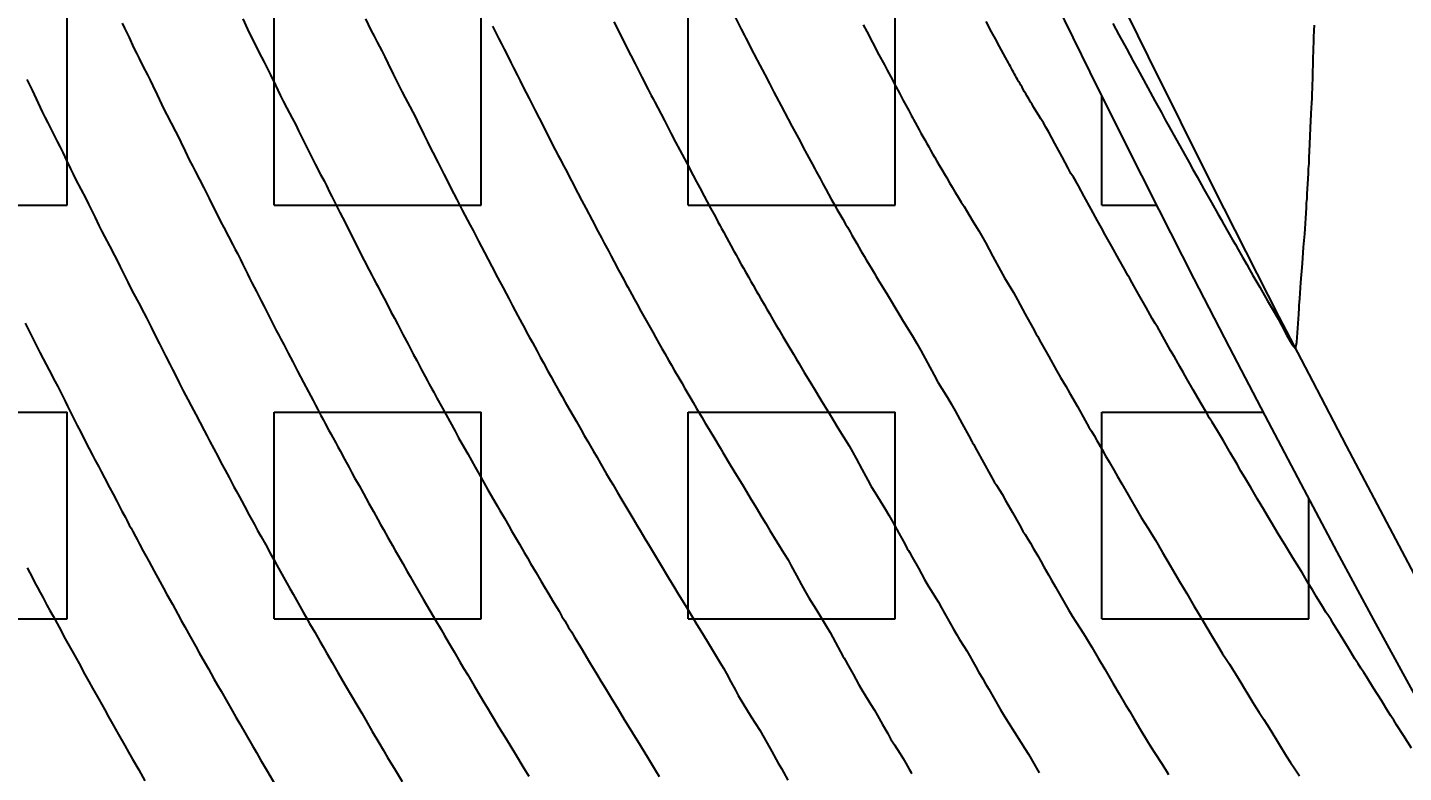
# Model space of a CAD drawing. Header units: feet. Extents: x 23 to 2149517, y -26 to 355304.
# Drawn here: x 2137484.16 to 2137534.03, y 340445.4 to 340472.4 of the extents above; entities that cross this region are included whole.
import ezdxf

# ---------------------------------------------------------------- set-up
doc = ezdxf.new("R2010")
doc.units = ezdxf.units.FT
doc.header["$MEASUREMENT"] = 0
doc.linetypes.add('xhpc023-pt$0$CL', pattern=[0.7, 0.5, -0.05, 0.1, -0.05])
for name, color, linetype in [('A-EC-CURLEX-MATTING', 6, 'Continuous'), ('C-TOPO-MAJR-N', 7, 'Continuous'), ('C-TOPO-MINR-N', 2, 'Continuous'), ('xhpc023-pav$0$A-PV-BC', 2, 'Continuous'), ('xhpc023-pt$0$V-PROP-RWAY-N', 7, 'Continuous'), ('xhpc023-pt$0$V-RWAY-CNTR-N', 4, 'xhpc023-pt$0$CL'), ('xhpc023-pt$0$xHPC007pt_PHASE1A$0$V-ADJC-E', 6, 'Continuous')]:
    doc.layers.add(name, color=color, linetype=linetype)
doc.styles.add('xhpc023-pt$0$L60', font='simplex', dxfattribs={"height": 6})

# ---------------------------------------------------------------- blocks, each defined once
blk = doc.blocks.new('xhpc023-pav')
at = {"layer": 'xhpc023-pav$0$A-PV-BC'}
blk.add_arc((2138085.448, 340781.127), 618.5, 189.308696, 218.608714, dxfattribs=at)
blk = doc.blocks.new('xhpc023-pt')
at = {"layer": 'xhpc023-pt$0$V-PROP-RWAY-N'}
blk.add_arc((2138085.362, 340747.681), 625, 187.589997, 218.608714, dxfattribs=at)
at = {"layer": 'xhpc023-pt$0$V-RWAY-CNTR-N'}
blk.add_arc((2138079.026, 340789.169), 600, 189.776189, 218.608714, dxfattribs=at)
at = {"layer": 'xhpc023-pt$0$xHPC007pt_PHASE1A$0$V-ADJC-E', "insert": (2137463.98, 340490.732), "char_height": 6, "width": 156.79737, "attachment_point": 2, "rotation": 30.9273, "style": 'xhpc023-pt$0$L60'}
blk.add_mtext("10' T.E.S.CO ESMT. \\PVOL. 5026, PG 99\\P(TO BE ABANDONED)", dxfattribs=at)

msp = doc.modelspace()

# ---------------------------------------------------------------- block references
at = {"layer": 'A-EC-CURLEX-MATTING'}
msp.add_blockref('xhpc023-pt', (0, 0), dxfattribs=at)

# ---------------------------------------------------------------- next in the draw order: hatches: boundary and pattern name
h = msp.add_hatch(dxfattribs=at)
h.set_pattern_fill('SQUARE', color=256, scale=60)
h.set_pattern_definition([(0, (-6.905, -4.04), (0, 7.5), [7.5, -7.5]), (90, (-6.905, -4.04), (-7.5, 5e-16), [7.5, -7.5])])
edge = h.paths.add_edge_path()
edge.add_arc((2138044.92, 340728.888), 582.55, 186.445842, 221.755021, ccw=False)
edge.add_arc((2136881.465, 340563.607), 593.06, 9.695913, 28.023751)
edge.add_line((2137404.99, 340842.248), (2137360.887, 340917.634))
edge.add_arc((2137447.708, 341046.588), 155.457, 211.20002, 236.04866, ccw=False)
edge.add_line((2137314.735, 340966.056), (2137301.641, 340964.695))
edge.add_line((2137301.641, 340964.695), (2137293.912, 340952.908))
edge.add_line((2137293.912, 340952.908), (2137303.613, 340937.493))
edge.add_line((2137303.613, 340937.493), (2137345.99, 340840.887))
edge.add_line((2137345.99, 340840.887), (2137331.35, 340808.337))
edge.add_line((2137331.35, 340808.337), (2137355.481, 340807.848))
edge.add_line((2137355.481, 340807.848), (2137372.696, 340756.316))
edge.add_line((2137372.696, 340756.316), (2137351.027, 340683.383))
edge.add_line((2137351.027, 340683.383), (2137357.983, 340661.33))
edge.add_line((2137357.983, 340661.33), (2137454.597, 340604.082))
edge.add_line((2137454.597, 340604.082), (2137415.547, 340530.507))
edge.add_line((2137415.547, 340530.507), (2137390.499, 340493.752))
edge.add_line((2137390.499, 340493.752), (2137422.027, 340493.4))
edge.add_line((2137422.027, 340493.4), (2137396.265, 340470.455))
edge.add_line((2137396.265, 340470.455), (2137454.81, 340441.952))
edge.add_line((2137454.81, 340441.952), (2137478.721, 340421.222))
edge.add_line((2137478.721, 340421.222), (2137537.813, 340413.158))
edge.add_line((2137537.813, 340413.158), (2137543.89, 340415.228))
edge.add_line((2137543.89, 340415.228), (2137550.004, 340414.643))
edge.add_line((2137550.004, 340414.643), (2137577.55, 340364.916))
edge.add_line((2137577.55, 340364.916), (2137601.618, 340330.661))
edge.add_line((2137601.618, 340330.661), (2137610.339, 340340.941))

# ---------------------------------------------------------------- next in the draw order: linework, layer by layer
for points in [[(2137396.265, 340470.455), (2137454.81, 340441.952), (2137478.721, 340421.222), (2137537.813, 340413.158), (2137543.89, 340415.228), (2137550.004, 340414.643), (2137577.55, 340364.916), (2137601.618, 340330.661), (2137610.339, 340340.941, -0.155296), (2137466.053, 340663.489, 0.080141), (2137404.99, 340842.248)], [(2137504.611, 340573.408, 0.084712), (2137605.252, 340391.281), (2137632.837, 340356.738)], [(2137495.169, 340570.113, 0.084712), (2137597.438, 340385.041), (2137625.022, 340350.498)]]:
    msp.add_lwpolyline(points, format="xyb", dxfattribs=at)
at = {"layer": 'C-TOPO-MAJR-N', "color": 7, "linetype": 'Continuous', "lineweight": -3}
for points, elevation in [([(2137496.414, 340472.718), (2137496.611, 340472.31), (2137496.722, 340472.084), (2137496.834, 340471.868), (2137496.999, 340471.554), (2137497.112, 340471.338), (2137497.222, 340471.114), (2137497.42, 340470.71), (2137497.619, 340470.306), (2137497.73, 340470.081), (2137497.846, 340469.86), (2137498.017, 340469.539), (2137498.128, 340469.33), (2137498.218, 340469.15), (2137498.348, 340468.887), (2137498.437, 340468.707), (2137498.527, 340468.527), (2137498.659, 340468.264), (2137498.749, 340468.084), (2137498.853, 340467.878), (2137499.048, 340467.493), (2137499.25, 340467.093), (2137499.378, 340466.84), (2137499.51, 340466.583), (2137499.719, 340466.175), (2137499.917, 340465.788), (2137500.016, 340465.597), (2137500.113, 340465.415), (2137500.21, 340465.234), (2137500.31, 340465.043), (2137500.51, 340464.658), (2137500.721, 340464.251), (2137500.855, 340463.995), (2137500.987, 340463.744), (2137501.197, 340463.345), (2137501.399, 340462.962), (2137501.507, 340462.757), (2137501.602, 340462.578), (2137501.741, 340462.317), (2137501.836, 340462.138), (2137501.936, 340461.952), (2137502.08, 340461.683), (2137502.168, 340461.52), (2137502.264, 340461.342), (2137502.36, 340461.164), (2137502.46, 340460.98), (2137502.629, 340460.669), (2137502.747, 340460.453), (2137502.859, 340460.248), (2137503.025, 340459.948), (2137503.138, 340459.743), (2137503.252, 340459.538), (2137503.419, 340459.238), (2137503.534, 340459.033), (2137503.65, 340458.828), (2137503.819, 340458.529), (2137503.935, 340458.324), (2137504.052, 340458.12), (2137504.223, 340457.82), (2137504.34, 340457.616), (2137504.467, 340457.395), (2137504.658, 340457.065), (2137504.789, 340456.839), (2137504.929, 340456.599), (2137505.138, 340456.24), (2137505.281, 340455.994), (2137505.381, 340455.825), (2137505.541, 340455.552), (2137505.702, 340455.279), (2137505.804, 340455.106), (2137505.915, 340454.92), (2137506.094, 340454.619), (2137506.267, 340454.329), (2137506.36, 340454.172), (2137506.444, 340454.031), (2137506.567, 340453.826), (2137506.651, 340453.686), (2137506.798, 340453.443), (2137507.09, 340452.96), (2137507.396, 340452.454), (2137507.584, 340452.144), (2137507.746, 340451.876), (2137508.002, 340451.453), (2137508.259, 340451.029), (2137508.422, 340450.761), (2137508.558, 340450.538), (2137508.788, 340450.162), (2137509.047, 340449.739), (2137509.268, 340449.376), (2137509.386, 340449.179), (2137509.49, 340448.989), (2137509.652, 340448.687), (2137509.814, 340448.385), (2137509.918, 340448.194), (2137510.087, 340447.917), (2137510.393, 340447.423), (2137510.697, 340446.931), (2137510.864, 340446.658), (2137510.972, 340446.465), (2137511.14, 340446.157), (2137511.297, 340445.869), (2137511.37, 340445.734), (2137511.43, 340445.638), (2137511.489, 340445.542), (2137511.563, 340445.408), (2137511.721, 340445.122)], 565), ([(2137534.31, 340446.287), (2137534.021, 340446.745), (2137533.778, 340447.131), (2137533.673, 340447.297), (2137533.619, 340447.378), (2137533.565, 340447.459), (2137533.462, 340447.623), (2137533.225, 340448.005), (2137532.941, 340448.462), (2137532.699, 340448.851), (2137532.587, 340449.029), (2137532.483, 340449.187), (2137532.378, 340449.344), (2137532.268, 340449.522), (2137532.028, 340449.912), (2137531.746, 340450.372), (2137531.507, 340450.76), (2137531.399, 340450.936), (2137531.308, 340451.074), (2137531.217, 340451.212), (2137531.094, 340451.413), (2137530.878, 340451.769), (2137530.727, 340452.017), (2137530.576, 340452.266), (2137530.361, 340452.622), (2137530.24, 340452.821), (2137530.156, 340452.95), (2137530.071, 340453.08), (2137529.974, 340453.241), (2137529.756, 340453.604), (2137529.49, 340454.049), (2137529.246, 340454.456), (2137529.097, 340454.704), (2137528.96, 340454.935), (2137528.74, 340455.306), (2137528.493, 340455.724), (2137528.273, 340456.095), (2137528.137, 340456.326), (2137527.993, 340456.573), (2137527.757, 340456.977), (2137527.498, 340457.419), (2137527.287, 340457.781), (2137527.191, 340457.945), (2137527.096, 340458.094), (2137527, 340458.243), (2137526.898, 340458.419), (2137526.675, 340458.806), (2137526.408, 340459.269), (2137526.175, 340459.673), (2137526.055, 340459.881), (2137525.92, 340460.117), (2137525.723, 340460.463), (2137525.588, 340460.699), (2137525.44, 340460.959), (2137525.229, 340461.331), (2137525.118, 340461.526), (2137525.07, 340461.602), (2137525.022, 340461.678), (2137524.924, 340461.853), (2137524.696, 340462.259), (2137524.424, 340462.743), (2137524.195, 340463.149), (2137524.097, 340463.324), (2137524.047, 340463.404), (2137523.997, 340463.484), (2137523.911, 340463.639), (2137523.706, 340464.008), (2137523.453, 340464.464), (2137523.221, 340464.883), (2137523.079, 340465.139), (2137522.938, 340465.396), (2137522.706, 340465.819), (2137522.452, 340466.283), (2137522.243, 340466.662), (2137522.15, 340466.832), (2137522.062, 340466.975), (2137521.974, 340467.117), (2137521.874, 340467.302), (2137521.653, 340467.712), (2137521.391, 340468.196), (2137521.17, 340468.606), (2137521.069, 340468.792), (2137520.977, 340468.944), (2137520.887, 340469.09), (2137520.808, 340469.22), (2137520.729, 340469.351), (2137520.635, 340469.507), (2137520.554, 340469.642), (2137520.526, 340469.688), (2137520.499, 340469.733), (2137520.448, 340469.818), (2137520.394, 340469.91), (2137520.344, 340469.994), (2137520.295, 340470.077), (2137520.248, 340470.157), (2137520.202, 340470.236), (2137520.16, 340470.31), (2137520.118, 340470.383), (2137520.079, 340470.45), (2137520.041, 340470.517), (2137520.003, 340470.583), (2137519.966, 340470.65), (2137519.928, 340470.717), (2137519.891, 340470.784), (2137519.854, 340470.851), (2137519.817, 340470.918), (2137519.779, 340470.987), (2137519.744, 340471.052), (2137519.708, 340471.119), (2137519.599, 340471.322), (2137519.387, 340471.718), (2137519.237, 340471.998), (2137519.102, 340472.251), (2137518.905, 340472.622)], 570), ([(2137484.146, 340452.824), (2137484.244, 340452.638), (2137484.34, 340452.458), (2137484.435, 340452.279), (2137484.531, 340452.1), (2137484.628, 340451.92), (2137484.719, 340451.751), (2137484.87, 340451.47), (2137484.975, 340451.276), (2137485.091, 340451.062), (2137485.308, 340450.664), (2137485.533, 340450.249), (2137485.676, 340449.988), (2137485.813, 340449.739), (2137486.03, 340449.345), (2137486.247, 340448.951), (2137486.385, 340448.701), (2137486.524, 340448.453), (2137486.743, 340448.059), (2137486.963, 340447.665), (2137487.102, 340447.416), (2137487.243, 340447.168), (2137487.465, 340446.774), (2137487.687, 340446.381), (2137487.828, 340446.132), (2137487.97, 340445.883), (2137488.195, 340445.49), (2137488.42, 340445.097)], 560)]:
    msp.add_lwpolyline(points, dxfattribs=dict(at, elevation=elevation))
at = {"layer": 'C-TOPO-MINR-N', "color": 2, "linetype": 'Continuous', "lineweight": -3}
for points, elevation in [([(2137487.598, 340472.556), (2137487.682, 340472.377), (2137487.842, 340472.036), (2137488.008, 340471.684), (2137488.11, 340471.468), (2137488.205, 340471.28), (2137488.357, 340470.984), (2137488.508, 340470.687), (2137488.604, 340470.5), (2137488.702, 340470.295), (2137488.86, 340469.962), (2137489.019, 340469.629), (2137489.118, 340469.424), (2137489.215, 340469.235), (2137489.37, 340468.936), (2137489.524, 340468.637), (2137489.622, 340468.448), (2137489.72, 340468.246), (2137489.879, 340467.917), (2137490.038, 340467.588), (2137490.137, 340467.385), (2137490.236, 340467.194), (2137490.394, 340466.893), (2137490.552, 340466.592), (2137490.651, 340466.402), (2137490.751, 340466.201), (2137490.909, 340465.877), (2137491.068, 340465.553), (2137491.168, 340465.351), (2137491.274, 340465.15), (2137491.443, 340464.831), (2137491.606, 340464.525), (2137491.693, 340464.36), (2137491.768, 340464.21), (2137491.877, 340463.991), (2137491.951, 340463.841), (2137492.026, 340463.691), (2137492.136, 340463.472), (2137492.211, 340463.322), (2137492.297, 340463.151), (2137492.46, 340462.83), (2137492.628, 340462.496), (2137492.735, 340462.286), (2137492.843, 340462.075), (2137493.014, 340461.74), (2137493.179, 340461.42), (2137493.266, 340461.25), (2137493.34, 340461.112), (2137493.449, 340460.909), (2137493.523, 340460.77), (2137493.611, 340460.601), (2137493.777, 340460.282), (2137493.95, 340459.949), (2137494.059, 340459.739), (2137494.169, 340459.53), (2137494.344, 340459.199), (2137494.512, 340458.88), (2137494.602, 340458.709), (2137494.681, 340458.561), (2137494.797, 340458.343), (2137494.876, 340458.195), (2137494.956, 340458.045), (2137495.073, 340457.826), (2137495.152, 340457.68), (2137495.225, 340457.544), (2137495.332, 340457.345), (2137495.406, 340457.209), (2137495.491, 340457.053), (2137495.649, 340456.761), (2137495.814, 340456.458), (2137495.918, 340456.267), (2137496.018, 340456.085), (2137496.177, 340455.797), (2137496.336, 340455.508), (2137496.437, 340455.326), (2137496.538, 340455.144), (2137496.699, 340454.856), (2137496.86, 340454.568), (2137496.961, 340454.386), (2137497.064, 340454.205), (2137497.226, 340453.917), (2137497.389, 340453.629), (2137497.492, 340453.447), (2137497.596, 340453.266), (2137497.76, 340452.978), (2137497.925, 340452.691), (2137498.029, 340452.509), (2137498.141, 340452.315), (2137498.323, 340451.999), (2137498.507, 340451.681), (2137498.624, 340451.479), (2137498.747, 340451.268), (2137498.947, 340450.925), (2137499.148, 340450.579), (2137499.276, 340450.361), (2137499.408, 340450.136), (2137499.62, 340449.776), (2137499.833, 340449.414), (2137499.968, 340449.185), (2137500.115, 340448.938), (2137500.352, 340448.54), (2137500.581, 340448.155), (2137500.704, 340447.947), (2137500.816, 340447.761), (2137500.979, 340447.489), (2137501.09, 340447.303), (2137501.224, 340447.081), (2137501.505, 340446.618), (2137501.842, 340446.061), (2137502.145, 340445.559), (2137502.325, 340445.262)], 563), ([(2137491.963, 340472.719), (2137492.14, 340472.346), (2137492.317, 340471.974), (2137492.422, 340471.758), (2137492.549, 340471.51), (2137492.737, 340471.148), (2137492.864, 340470.9), (2137492.969, 340470.685), (2137493.147, 340470.317), (2137493.325, 340469.949), (2137493.429, 340469.734), (2137493.56, 340469.484), (2137493.751, 340469.12), (2137493.882, 340468.87), (2137493.987, 340468.657), (2137494.165, 340468.293), (2137494.343, 340467.93), (2137494.449, 340467.716), (2137494.586, 340467.455), (2137494.787, 340467.079), (2137494.91, 340466.845), (2137494.993, 340466.68), (2137495.112, 340466.439), (2137495.194, 340466.274), (2137495.277, 340466.109), (2137495.397, 340465.868), (2137495.48, 340465.703), (2137495.575, 340465.514), (2137495.754, 340465.162), (2137495.939, 340464.794), (2137496.057, 340464.563), (2137496.176, 340464.329), (2137496.367, 340463.958), (2137496.548, 340463.604), (2137496.641, 340463.424), (2137496.706, 340463.302), (2137496.802, 340463.124), (2137496.867, 340463.002), (2137496.96, 340462.822), (2137497.143, 340462.47), (2137497.335, 340462.1), (2137497.457, 340461.867), (2137497.578, 340461.637), (2137497.77, 340461.272), (2137497.955, 340460.921), (2137498.054, 340460.733), (2137498.141, 340460.569), (2137498.269, 340460.33), (2137498.356, 340460.166), (2137498.446, 340459.998), (2137498.577, 340459.754), (2137498.66, 340459.6), (2137498.724, 340459.48), (2137498.818, 340459.306), (2137498.883, 340459.186), (2137498.999, 340458.972), (2137499.196, 340458.611), (2137499.332, 340458.36), (2137499.464, 340458.122), (2137499.656, 340457.773), (2137499.787, 340457.535), (2137499.92, 340457.296), (2137500.115, 340456.948), (2137500.248, 340456.71), (2137500.382, 340456.472), (2137500.579, 340456.124), (2137500.713, 340455.886), (2137500.849, 340455.648), (2137501.048, 340455.3), (2137501.185, 340455.062), (2137501.283, 340454.892), (2137501.443, 340454.615), (2137501.604, 340454.335), (2137501.706, 340454.159), (2137501.814, 340453.973), (2137501.99, 340453.672), (2137502.167, 340453.369), (2137502.278, 340453.178), (2137502.394, 340452.981), (2137502.58, 340452.664), (2137502.768, 340452.347), (2137502.886, 340452.146), (2137503.015, 340451.929), (2137503.223, 340451.579), (2137503.424, 340451.242), (2137503.532, 340451.059), (2137503.63, 340450.896), (2137503.773, 340450.658), (2137503.871, 340450.494), (2137503.988, 340450.3), (2137504.234, 340449.893), (2137504.53, 340449.404), (2137504.796, 340448.964), (2137504.954, 340448.703), (2137505.093, 340448.474), (2137505.316, 340448.106), (2137505.567, 340447.692), (2137505.79, 340447.324), (2137505.928, 340447.095), (2137506.089, 340446.832), (2137506.361, 340446.388), (2137506.664, 340445.89), (2137506.921, 340445.47), (2137507.049, 340445.257)], 564), ([(2137505.409, 340472.606), (2137505.636, 340472.157), (2137505.873, 340471.689), (2137506.022, 340471.394), (2137506.178, 340471.09), (2137506.425, 340470.607), (2137506.657, 340470.155), (2137506.766, 340469.944), (2137506.832, 340469.82), (2137506.898, 340469.697), (2137507.007, 340469.487), (2137507.242, 340469.036), (2137507.492, 340468.554), (2137507.65, 340468.25), (2137507.804, 340467.957), (2137508.05, 340467.491), (2137508.286, 340467.044), (2137508.412, 340466.805), (2137508.523, 340466.596), (2137508.685, 340466.291), (2137508.797, 340466.082), (2137508.917, 340465.858), (2137509.089, 340465.537), (2137509.184, 340465.36), (2137509.249, 340465.239), (2137509.313, 340465.119), (2137509.38, 340464.997), (2137509.495, 340464.786), (2137509.575, 340464.639), (2137509.651, 340464.5), (2137509.763, 340464.298), (2137509.839, 340464.159), (2137509.916, 340464.021), (2137510.029, 340463.818), (2137510.107, 340463.68), (2137510.185, 340463.542), (2137510.299, 340463.34), (2137510.377, 340463.201), (2137510.456, 340463.063), (2137510.572, 340462.861), (2137510.651, 340462.723), (2137510.737, 340462.574), (2137510.866, 340462.351), (2137510.954, 340462.198), (2137511.049, 340462.036), (2137511.19, 340461.793), (2137511.287, 340461.627), (2137511.388, 340461.456), (2137511.537, 340461.202), (2137511.64, 340461.028), (2137511.752, 340460.838), (2137511.917, 340460.562), (2137512.015, 340460.396), (2137512.114, 340460.232), (2137512.212, 340460.068), (2137512.311, 340459.904), (2137512.509, 340459.578), (2137512.715, 340459.236), (2137512.842, 340459.027), (2137512.952, 340458.846), (2137513.125, 340458.56), (2137513.298, 340458.274), (2137513.408, 340458.093), (2137513.53, 340457.894), (2137513.731, 340457.566), (2137513.933, 340457.235), (2137514.059, 340457.024), (2137514.189, 340456.786), (2137514.401, 340456.392), (2137514.611, 340455.999), (2137514.74, 340455.764), (2137514.863, 340455.562), (2137515.059, 340455.246), (2137515.256, 340454.929), (2137515.379, 340454.728), (2137515.516, 340454.479), (2137515.741, 340454.069), (2137515.951, 340453.684), (2137516.045, 340453.51), (2137516.085, 340453.445), (2137516.125, 340453.381), (2137516.226, 340453.199), (2137516.445, 340452.802), (2137516.673, 340452.391), (2137516.798, 340452.169), (2137516.905, 340451.996), (2137517.063, 340451.745), (2137517.17, 340451.572), (2137517.288, 340451.364), (2137517.504, 340450.978), (2137517.72, 340450.593), (2137517.837, 340450.386), (2137517.942, 340450.218), (2137518.097, 340449.974), (2137518.201, 340449.807), (2137518.297, 340449.64), (2137518.436, 340449.395), (2137518.531, 340449.227), (2137518.631, 340449.052), (2137518.781, 340448.792), (2137518.883, 340448.614), (2137518.994, 340448.42), (2137519.2, 340448.061), (2137519.415, 340447.689), (2137519.552, 340447.455), (2137519.696, 340447.227), (2137519.93, 340446.862), (2137520.164, 340446.499), (2137520.306, 340446.274), (2137520.433, 340446.061), (2137520.63, 340445.722), (2137520.827, 340445.383)], 567), ([(2137509.779, 340472.823), (2137510.028, 340472.338), (2137510.141, 340472.117), (2137510.191, 340472.023), (2137510.242, 340471.929), (2137510.356, 340471.709), (2137510.607, 340471.225), (2137510.877, 340470.705), (2137511.048, 340470.378), (2137511.213, 340470.064), (2137511.476, 340469.565), (2137511.729, 340469.085), (2137511.865, 340468.828), (2137511.983, 340468.605), (2137512.158, 340468.278), (2137512.277, 340468.054), (2137512.407, 340467.811), (2137512.593, 340467.464), (2137512.692, 340467.279), (2137512.741, 340467.188), (2137512.79, 340467.097), (2137512.883, 340466.927), (2137512.989, 340466.732), (2137513.089, 340466.55), (2137513.19, 340466.368), (2137513.291, 340466.186), (2137513.393, 340466.003), (2137513.496, 340465.822), (2137513.599, 340465.64), (2137513.703, 340465.458), (2137513.807, 340465.276), (2137513.872, 340465.163), (2137513.97, 340464.993), (2137514.037, 340464.877), (2137514.109, 340464.754), (2137514.216, 340464.57), (2137514.29, 340464.444), (2137514.366, 340464.314), (2137514.48, 340464.121), (2137514.558, 340463.988), (2137514.644, 340463.844), (2137514.769, 340463.633), (2137514.843, 340463.509), (2137514.918, 340463.384), (2137514.993, 340463.259), (2137515.112, 340463.062), (2137515.326, 340462.709), (2137515.471, 340462.468), (2137515.595, 340462.263), (2137515.777, 340461.963), (2137515.901, 340461.758), (2137516.041, 340461.53), (2137516.252, 340461.185), (2137516.396, 340460.947), (2137516.532, 340460.697), (2137516.774, 340460.246), (2137517.016, 340459.796), (2137517.152, 340459.548), (2137517.291, 340459.321), (2137517.496, 340458.99), (2137517.636, 340458.762), (2137517.778, 340458.505), (2137518.031, 340458.042), (2137518.273, 340457.598), (2137518.383, 340457.398), (2137518.413, 340457.349), (2137518.443, 340457.3), (2137518.557, 340457.094), (2137518.808, 340456.641), (2137519.065, 340456.178), (2137519.198, 340455.94), (2137519.279, 340455.81), (2137519.398, 340455.62), (2137519.479, 340455.489), (2137519.607, 340455.263), (2137519.856, 340454.819), (2137520.105, 340454.376), (2137520.232, 340454.15), (2137520.311, 340454.024), (2137520.428, 340453.84), (2137520.507, 340453.714), (2137520.608, 340453.536), (2137520.77, 340453.251), (2137520.881, 340453.054), (2137520.994, 340452.858), (2137521.16, 340452.568), (2137521.274, 340452.37), (2137521.405, 340452.142), (2137521.647, 340451.721), (2137521.892, 340451.295), (2137522.035, 340451.051), (2137522.144, 340450.879), (2137522.318, 340450.608), (2137522.492, 340450.337), (2137522.601, 340450.164), (2137522.735, 340449.938), (2137522.964, 340449.545), (2137523.199, 340449.142), (2137523.347, 340448.888), (2137523.493, 340448.64), (2137523.725, 340448.249), (2137523.957, 340447.857), (2137524.104, 340447.609), (2137524.257, 340447.353), (2137524.5, 340446.946), (2137524.737, 340446.551), (2137524.872, 340446.328), (2137525.03, 340446.086), (2137525.26, 340445.735), (2137525.405, 340445.511), (2137525.514, 340445.332)], 568), ([(2137514.446, 340472.506), (2137514.575, 340472.26), (2137514.785, 340471.86), (2137515.018, 340471.419), (2137515.215, 340471.045), (2137515.317, 340470.852), (2137515.444, 340470.613), (2137515.63, 340470.264), (2137515.757, 340470.026), (2137515.897, 340469.764), (2137516.096, 340469.392), (2137516.2, 340469.199), (2137516.234, 340469.137), (2137516.267, 340469.075), (2137516.331, 340468.958), (2137516.403, 340468.825), (2137516.472, 340468.7), (2137516.54, 340468.576), (2137516.61, 340468.451), (2137516.679, 340468.327), (2137516.75, 340468.203), (2137516.82, 340468.078), (2137516.891, 340467.954), (2137516.962, 340467.83), (2137517.04, 340467.695), (2137517.12, 340467.557), (2137517.205, 340467.411), (2137517.292, 340467.26), (2137517.384, 340467.106), (2137517.476, 340466.949), (2137517.58, 340466.775), (2137517.671, 340466.621), (2137517.722, 340466.536), (2137517.773, 340466.45), (2137517.853, 340466.319), (2137518, 340466.076), (2137518.1, 340465.91), (2137518.185, 340465.769), (2137518.309, 340465.564), (2137518.394, 340465.424), (2137518.49, 340465.268), (2137518.634, 340465.032), (2137518.733, 340464.869), (2137518.875, 340464.608), (2137519.148, 340464.1), (2137519.421, 340463.593), (2137519.563, 340463.333), (2137519.658, 340463.178), (2137519.798, 340462.952), (2137519.893, 340462.797), (2137520.04, 340462.531), (2137520.322, 340462.015), (2137520.596, 340461.513), (2137520.72, 340461.286), (2137520.761, 340461.22), (2137520.889, 340460.989), (2137521.171, 340460.48), (2137521.457, 340459.965), (2137521.598, 340459.712), (2137521.693, 340459.559), (2137521.788, 340459.407), (2137521.926, 340459.162), (2137522.208, 340458.66), (2137522.489, 340458.158), (2137522.627, 340457.914), (2137522.72, 340457.767), (2137522.812, 340457.62), (2137522.919, 340457.432), (2137523.103, 340457.107), (2137523.232, 340456.881), (2137523.356, 340456.664), (2137523.539, 340456.344), (2137523.665, 340456.125), (2137523.815, 340455.863), (2137524.094, 340455.379), (2137524.372, 340454.898), (2137524.517, 340454.647), (2137524.626, 340454.476), (2137524.787, 340454.226), (2137524.896, 340454.055), (2137525.033, 340453.822), (2137525.295, 340453.373), (2137525.569, 340452.903), (2137525.742, 340452.607), (2137525.908, 340452.326), (2137526.171, 340451.882), (2137526.434, 340451.438), (2137526.601, 340451.157), (2137526.779, 340450.859), (2137527.062, 340450.385), (2137527.333, 340449.935), (2137527.472, 340449.704), (2137527.573, 340449.548), (2137527.722, 340449.322), (2137527.823, 340449.166), (2137527.942, 340448.97), (2137528.127, 340448.664), (2137528.254, 340448.454), (2137528.381, 340448.244), (2137528.566, 340447.939), (2137528.688, 340447.74), (2137528.799, 340447.571), (2137528.963, 340447.325), (2137529.074, 340447.156), (2137529.221, 340446.918), (2137529.499, 340446.464), (2137529.78, 340446.007), (2137529.931, 340445.761), (2137530.061, 340445.565), (2137530.253, 340445.279)], 569), ([(2137523.496, 340472.548), (2137523.714, 340472.144), (2137523.984, 340471.643), (2137524.233, 340471.183), (2137524.385, 340470.902), (2137524.528, 340470.641), (2137524.759, 340470.22), (2137525.02, 340469.744), (2137525.251, 340469.323), (2137525.395, 340469.062), (2137525.537, 340468.805), (2137525.766, 340468.391), (2137526.025, 340467.926), (2137526.254, 340467.512), (2137526.397, 340467.255), (2137526.548, 340466.986), (2137526.795, 340466.548), (2137527.067, 340466.064), (2137527.298, 340465.654), (2137527.417, 340465.442), (2137527.517, 340465.266), (2137527.675, 340464.988), (2137527.833, 340464.71), (2137527.933, 340464.535), (2137528.032, 340464.361), (2137528.189, 340464.085), (2137528.347, 340463.81), (2137528.446, 340463.636), (2137528.572, 340463.417), (2137528.817, 340462.994), (2137529.102, 340462.5), (2137529.35, 340462.07), (2137529.483, 340461.84), (2137529.607, 340461.61), (2137529.804, 340461.244), (2137529.997, 340460.908), (2137530.11, 340460.766), (2137530.157, 340461.002), (2137530.199, 340461.509), (2137530.229, 340462.013), (2137530.241, 340462.243), (2137530.25, 340462.333), (2137530.268, 340462.577), (2137530.311, 340463.157), (2137530.362, 340463.851), (2137530.405, 340464.436), (2137530.424, 340464.689), (2137530.435, 340464.805), (2137530.445, 340464.921), (2137530.457, 340465.105), (2137530.481, 340465.489), (2137530.505, 340465.871), (2137530.516, 340466.048), (2137530.522, 340466.125), (2137530.529, 340466.202), (2137530.538, 340466.374), (2137530.558, 340466.743), (2137530.579, 340467.112), (2137530.588, 340467.287), (2137530.595, 340467.381), (2137530.602, 340467.476), (2137530.611, 340467.685), (2137530.632, 340468.176), (2137530.658, 340468.764), (2137530.68, 340469.267), (2137530.69, 340469.501), (2137530.699, 340469.644), (2137530.712, 340469.853), (2137530.72, 340469.996), (2137530.726, 340470.209), (2137530.739, 340470.66), (2137530.753, 340471.193), (2137530.765, 340471.649), (2137530.772, 340471.869), (2137530.78, 340472.047), (2137530.792, 340472.306), (2137530.799, 340472.484)], 571), ([(2137501.011, 340472.447), (2137501.107, 340472.264), (2137501.249, 340471.998), (2137501.345, 340471.815), (2137501.441, 340471.623), (2137501.583, 340471.336), (2137501.681, 340471.14), (2137501.778, 340470.945), (2137501.921, 340470.66), (2137502.018, 340470.465), (2137502.131, 340470.242), (2137502.342, 340469.825), (2137502.561, 340469.391), (2137502.7, 340469.117), (2137502.844, 340468.837), (2137503.072, 340468.392), (2137503.287, 340467.973), (2137503.391, 340467.77), (2137503.472, 340467.618), (2137503.554, 340467.465), (2137503.659, 340467.264), (2137503.876, 340466.846), (2137504.107, 340466.402), (2137504.252, 340466.123), (2137504.396, 340465.85), (2137504.623, 340465.418), (2137504.842, 340465.003), (2137504.959, 340464.781), (2137505.062, 340464.587), (2137505.213, 340464.304), (2137505.316, 340464.11), (2137505.426, 340463.905), (2137505.584, 340463.611), (2137505.676, 340463.44), (2137505.756, 340463.291), (2137505.836, 340463.142), (2137505.92, 340462.987), (2137506.062, 340462.727), (2137506.161, 340462.546), (2137506.255, 340462.374), (2137506.394, 340462.123), (2137506.489, 340461.951), (2137506.584, 340461.779), (2137506.724, 340461.528), (2137506.82, 340461.357), (2137506.917, 340461.185), (2137507.059, 340460.934), (2137507.156, 340460.763), (2137507.254, 340460.591), (2137507.397, 340460.341), (2137507.496, 340460.169), (2137507.602, 340459.985), (2137507.762, 340459.708), (2137507.872, 340459.518), (2137507.989, 340459.317), (2137508.164, 340459.017), (2137508.284, 340458.811), (2137508.409, 340458.598), (2137508.595, 340458.283), (2137508.722, 340458.067), (2137508.862, 340457.832), (2137509.066, 340457.489), (2137509.188, 340457.284), (2137509.258, 340457.166), (2137509.361, 340456.994), (2137509.432, 340456.877), (2137509.554, 340456.674), (2137509.799, 340456.269), (2137510.056, 340455.845), (2137510.213, 340455.586), (2137510.349, 340455.361), (2137510.564, 340455.006), (2137510.779, 340454.651), (2137510.915, 340454.427), (2137511.069, 340454.175), (2137511.322, 340453.762), (2137511.574, 340453.349), (2137511.723, 340453.102), (2137511.841, 340452.885), (2137512.026, 340452.54), (2137512.21, 340452.196), (2137512.329, 340451.979), (2137512.477, 340451.736), (2137512.726, 340451.334), (2137512.975, 340450.933), (2137513.121, 340450.693), (2137513.246, 340450.468), (2137513.443, 340450.109), (2137513.625, 340449.775), (2137513.708, 340449.622), (2137513.758, 340449.542), (2137513.807, 340449.461), (2137513.894, 340449.304), (2137514.083, 340448.962), (2137514.282, 340448.604), (2137514.398, 340448.397), (2137514.531, 340448.182), (2137514.728, 340447.87), (2137514.862, 340447.655), (2137514.969, 340447.465), (2137515.152, 340447.137), (2137515.335, 340446.811), (2137515.442, 340446.622), (2137515.577, 340446.406), (2137515.774, 340446.096), (2137515.896, 340445.901), (2137515.987, 340445.742), (2137516.115, 340445.516), (2137516.18, 340445.401), (2137516.207, 340445.358)], 566), ([(2137484.134, 340470.525), (2137484.251, 340470.296), (2137484.33, 340470.138), (2137484.409, 340469.971), (2137484.552, 340469.666), (2137484.701, 340469.349), (2137484.796, 340469.15), (2137484.9, 340468.943), (2137485.072, 340468.607), (2137485.244, 340468.271), (2137485.348, 340468.065), (2137485.439, 340467.876), (2137485.581, 340467.578), (2137485.724, 340467.279), (2137485.814, 340467.09), (2137485.921, 340466.883), (2137486.097, 340466.543), (2137486.273, 340466.203), (2137486.379, 340465.997), (2137486.469, 340465.811), (2137486.612, 340465.516), (2137486.754, 340465.222), (2137486.845, 340465.036), (2137486.953, 340464.827), (2137487.133, 340464.484), (2137487.313, 340464.141), (2137487.421, 340463.934), (2137487.512, 340463.75), (2137487.654, 340463.46), (2137487.796, 340463.169), (2137487.887, 340462.986), (2137488.002, 340462.768), (2137488.194, 340462.407), (2137488.379, 340462.057), (2137488.476, 340461.875), (2137488.543, 340461.74), (2137488.641, 340461.543), (2137488.708, 340461.408), (2137488.775, 340461.273), (2137488.874, 340461.076), (2137488.942, 340460.941), (2137489.02, 340460.787), (2137489.165, 340460.498), (2137489.317, 340460.198), (2137489.413, 340460.009), (2137489.509, 340459.821), (2137489.662, 340459.523), (2137489.809, 340459.235), (2137489.891, 340459.077), (2137489.974, 340458.921), (2137490.096, 340458.694), (2137490.179, 340458.538), (2137490.262, 340458.381), (2137490.41, 340458.094), (2137490.564, 340457.798), (2137490.661, 340457.612), (2137490.76, 340457.424), (2137490.917, 340457.126), (2137491.068, 340456.839), (2137491.149, 340456.686), (2137491.22, 340456.552), (2137491.324, 340456.356), (2137491.396, 340456.223), (2137491.467, 340456.089), (2137491.572, 340455.894), (2137491.644, 340455.76), (2137491.724, 340455.611), (2137491.845, 340455.386), (2137491.929, 340455.231), (2137492.024, 340455.056), (2137492.202, 340454.729), (2137492.387, 340454.388), (2137492.504, 340454.174), (2137492.617, 340453.969), (2137492.795, 340453.646), (2137492.973, 340453.322), (2137493.086, 340453.118), (2137493.2, 340452.914), (2137493.38, 340452.59), (2137493.561, 340452.267), (2137493.675, 340452.063), (2137493.79, 340451.859), (2137493.973, 340451.536), (2137494.155, 340451.213), (2137494.271, 340451.009), (2137494.387, 340450.805), (2137494.572, 340450.482), (2137494.757, 340450.16), (2137494.874, 340449.955), (2137494.999, 340449.737), (2137495.204, 340449.383), (2137495.41, 340449.026), (2137495.541, 340448.8), (2137495.679, 340448.562), (2137495.904, 340448.177), (2137496.13, 340447.789), (2137496.273, 340447.544), (2137496.421, 340447.292), (2137496.659, 340446.888), (2137496.899, 340446.481), (2137497.05, 340446.225), (2137497.215, 340445.947), (2137497.481, 340445.5), (2137497.738, 340445.068)], 562), ([(2137484.075, 340461.687), (2137484.191, 340461.465), (2137484.311, 340461.222), (2137484.486, 340460.865), (2137484.606, 340460.621), (2137484.728, 340460.389), (2137484.943, 340459.984), (2137485.153, 340459.59), (2137485.258, 340459.39), (2137485.318, 340459.27), (2137485.405, 340459.095), (2137485.465, 340458.975), (2137485.525, 340458.855), (2137485.612, 340458.68), (2137485.672, 340458.56), (2137485.781, 340458.345), (2137485.964, 340457.983), (2137486.091, 340457.731), (2137486.217, 340457.486), (2137486.4, 340457.129), (2137486.516, 340456.904), (2137486.608, 340456.731), (2137486.743, 340456.479), (2137486.836, 340456.307), (2137486.953, 340456.082), (2137487.136, 340455.728), (2137487.263, 340455.484), (2137487.395, 340455.234), (2137487.584, 340454.875), (2137487.697, 340454.662), (2137487.76, 340454.543), (2137487.852, 340454.37), (2137487.915, 340454.251), (2137487.979, 340454.132), (2137488.072, 340453.959), (2137488.136, 340453.84), (2137488.221, 340453.681), (2137488.358, 340453.428), (2137488.452, 340453.253), (2137488.557, 340453.059), (2137488.755, 340452.696), (2137488.96, 340452.319), (2137489.09, 340452.081), (2137489.215, 340451.854), (2137489.412, 340451.495), (2137489.61, 340451.137), (2137489.736, 340450.91), (2137489.862, 340450.683), (2137490.062, 340450.325), (2137490.262, 340449.966), (2137490.389, 340449.74), (2137490.516, 340449.513), (2137490.719, 340449.155), (2137490.921, 340448.797), (2137491.05, 340448.57), (2137491.179, 340448.344), (2137491.383, 340447.986), (2137491.588, 340447.628), (2137491.718, 340447.402), (2137491.858, 340447.16), (2137492.085, 340446.767), (2137492.313, 340446.371), (2137492.458, 340446.12), (2137492.612, 340445.857), (2137492.861, 340445.43), (2137493.111, 340445)], 561)]:
    msp.add_lwpolyline(points, dxfattribs=dict(at, elevation=elevation))

# ---------------------------------------------------------------- next in the draw order: block references
msp.add_blockref('xhpc023-pav', (0, 0))

doc.saveas('drawing.dxf')
